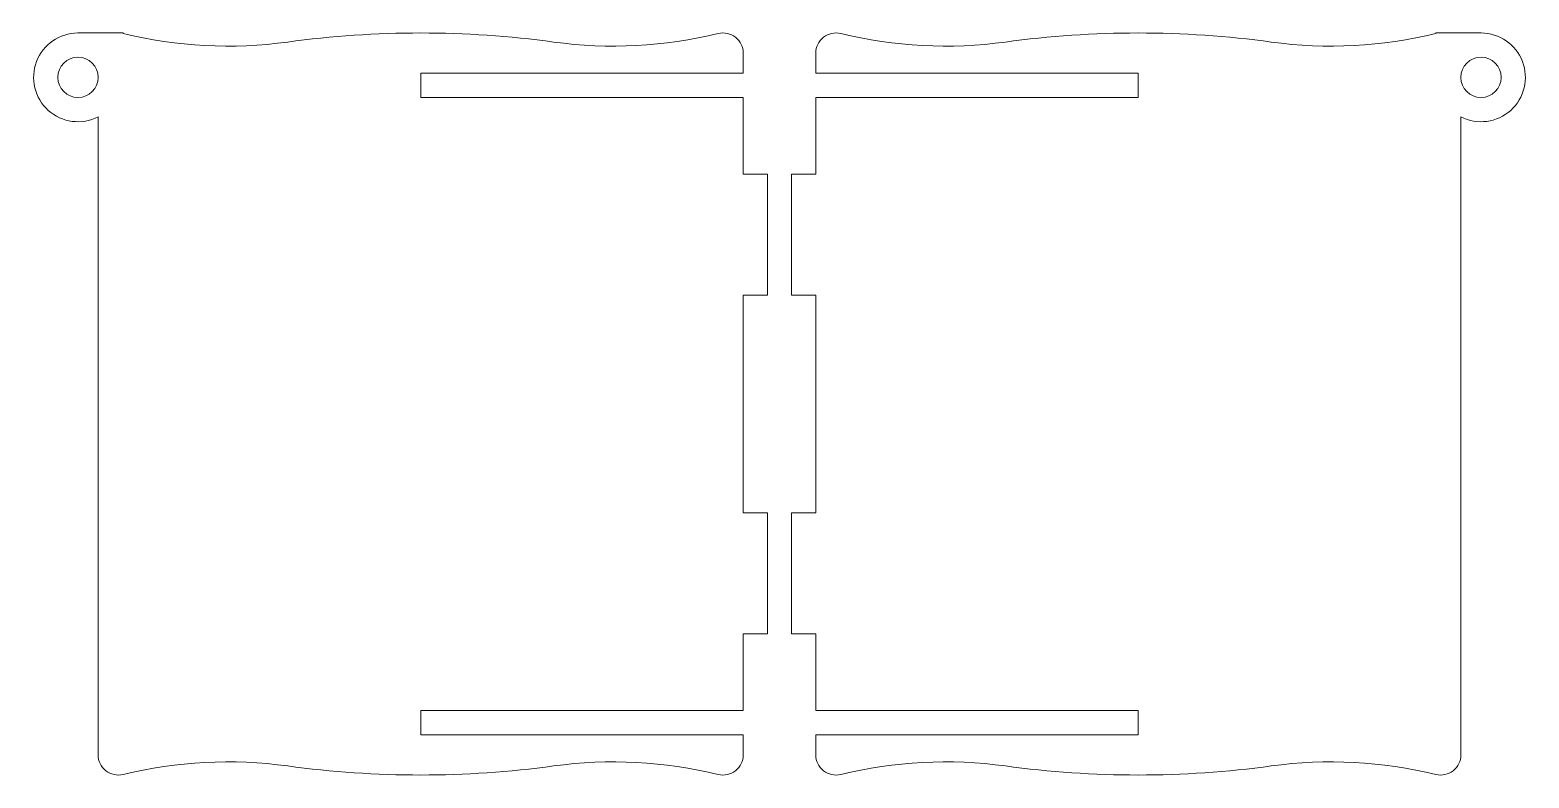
# Model space of a CAD drawing. Header units: millimetres. Extents: x -126 to 124, y -139 to 139.
# Drawn here: x -124 to 61.9, y -139.5 to -46.7 of the extents above; entities that cross this region are included whole.
import ezdxf

# ---------------------------------------------------------------- set-up
doc = ezdxf.new("R2010")
doc.units = ezdxf.units.MM
doc.header["$MEASUREMENT"] = 0
doc.layers.add('Layer 1', color=7, linetype='Continuous')

msp = doc.modelspace()

# ---------------------------------------------------------------- linework, layer by layer
at = {"layer": 'Layer 1', "color": 250, "lineweight": 20}
for points, knots in [([(-32.5761, -79.5968), (-32.5761, -79.5968), (-32.5761, -64.5968), (-32.5761, -64.5968), (-32.5761, -64.5968), (-32.5761, -64.5968), (-35.5761, -64.5968), (-35.5761, -64.5968), (-35.5761, -64.5968), (-35.5761, -64.5968), (-35.5761, -55.0968), (-35.5761, -55.0968), (-35.5761, -55.0968), (-35.5761, -55.0968), (-75.5761, -55.0968), (-75.5761, -55.0968), (-75.5761, -55.0968), (-75.5761, -55.0968), (-75.5761, -52.0968), (-75.5761, -52.0968), (-75.5761, -52.0968), (-75.5761, -52.0968), (-35.5761, -52.0968), (-35.5761, -52.0968), (-35.5761, -52.0968), (-35.5761, -52.0968), (-35.5761, -49.5968), (-35.5761, -49.5968), (-35.5761, -49.5968), (-35.5761, -48.8299), (-35.9281, -48.1054), (-36.531, -47.6314), (-36.531, -47.6314), (-37.1339, -47.1575), (-37.921, -46.9864), (-38.6662, -47.1674), (-38.6662, -47.1674), (-45.3466, -48.7901), (-52.272, -49.1461), (-59.0836, -48.2167), (-59.0836, -48.2167), (-70.0279, -46.7235), (-81.1242, -46.7235), (-92.0685, -48.2167), (-92.0685, -48.2167), (-98.8801, -49.1461), (-105.8055, -48.7901), (-112.4859, -47.1674), (-112.4859, -47.1674), (-112.4859, -47.1674), (-112.4859, -47.0968), (-112.4859, -47.0968), (-112.4859, -47.0968), (-112.4859, -47.0968), (-118.076, -47.0968), (-118.076, -47.0968), (-118.076, -47.0968), (-120.3535, -47.0968), (-122.3954, -48.5005), (-123.2111, -50.6268), (-123.2111, -50.6268), (-124.0268, -52.7532), (-123.4476, -55.1624), (-121.7545, -56.6856), (-121.7545, -56.6856), (-120.0614, -58.2089), (-117.6046, -58.531), (-115.576, -57.4958), (-115.576, -57.4958), (-115.576, -57.4958), (-115.576, -136.5967), (-115.576, -136.5967), (-115.576, -136.5967), (-115.576, -137.3636), (-115.224, -138.0881), (-114.6211, -138.5621), (-114.6211, -138.5621), (-114.0182, -139.036), (-113.2311, -139.2071), (-112.4859, -139.0261), (-112.4859, -139.0261), (-105.8055, -137.4034), (-98.8801, -137.0474), (-92.0685, -137.9768), (-92.0685, -137.9768), (-81.1242, -139.47), (-70.0279, -139.47), (-59.0836, -137.9768), (-59.0836, -137.9768), (-52.272, -137.0474), (-45.3466, -137.4034), (-38.6662, -139.0261), (-38.6662, -139.0261), (-37.921, -139.2071), (-37.1339, -139.036), (-36.531, -138.5621), (-36.531, -138.5621), (-35.9281, -138.0881), (-35.5761, -137.3636), (-35.5761, -136.5967), (-35.5761, -136.5967), (-35.5761, -136.5967), (-35.5761, -134.0967), (-35.5761, -134.0967), (-35.5761, -134.0967), (-35.5761, -134.0967), (-75.5761, -134.0967), (-75.5761, -134.0967), (-75.5761, -134.0967), (-75.5761, -134.0967), (-75.5761, -131.0967), (-75.5761, -131.0967), (-75.5761, -131.0967), (-75.5761, -131.0967), (-35.5761, -131.0967), (-35.5761, -131.0967), (-35.5761, -131.0967), (-35.5761, -131.0967), (-35.5761, -121.5967), (-35.5761, -121.5967), (-35.5761, -121.5967), (-35.5761, -121.5967), (-32.5761, -121.5967), (-32.5761, -121.5967), (-32.5761, -121.5967), (-32.5761, -121.5967), (-32.5761, -106.5967), (-32.5761, -106.5967), (-32.5761, -106.5967), (-32.5761, -106.5967), (-35.5761, -106.5967), (-35.5761, -106.5967), (-35.5761, -106.5967), (-35.5761, -106.5967), (-35.5761, -79.5968), (-35.5761, -79.5968), (-35.5761, -79.5968), (-35.5761, -79.5968), (-32.5761, -79.5968), (-32.5761, -79.5968)], [0, 0, 0, 0, 0.02777778, 0.02777778, 0.02777778, 0.02777778, 0.05555556, 0.05555556, 0.05555556, 0.05555556, 0.08333333, 0.08333333, 0.08333333, 0.08333333, 0.11111111, 0.11111111, 0.11111111, 0.11111111, 0.13888889, 0.13888889, 0.13888889, 0.13888889, 0.16666667, 0.16666667, 0.16666667, 0.16666667, 0.19444444, 0.19444444, 0.19444444, 0.19444444, 0.22222222, 0.22222222, 0.22222222, 0.22222222, 0.25, 0.25, 0.25, 0.25, 0.27777778, 0.27777778, 0.27777778, 0.27777778, 0.30555556, 0.30555556, 0.30555556, 0.30555556, 0.33333333, 0.33333333, 0.33333333, 0.33333333, 0.36111111, 0.36111111, 0.36111111, 0.36111111, 0.38888889, 0.38888889, 0.38888889, 0.38888889, 0.41666667, 0.41666667, 0.41666667, 0.41666667, 0.44444444, 0.44444444, 0.44444444, 0.44444444, 0.47222222, 0.47222222, 0.47222222, 0.47222222, 0.5, 0.5, 0.5, 0.5, 0.52777778, 0.52777778, 0.52777778, 0.52777778, 0.55555556, 0.55555556, 0.55555556, 0.55555556, 0.58333333, 0.58333333, 0.58333333, 0.58333333, 0.61111111, 0.61111111, 0.61111111, 0.61111111, 0.63888889, 0.63888889, 0.63888889, 0.63888889, 0.66666667, 0.66666667, 0.66666667, 0.66666667, 0.69444444, 0.69444444, 0.69444444, 0.69444444, 0.72222222, 0.72222222, 0.72222222, 0.72222222, 0.75, 0.75, 0.75, 0.75, 0.77777778, 0.77777778, 0.77777778, 0.77777778, 0.80555556, 0.80555556, 0.80555556, 0.80555556, 0.83333333, 0.83333333, 0.83333333, 0.83333333, 0.86111111, 0.86111111, 0.86111111, 0.86111111, 0.88888889, 0.88888889, 0.88888889, 0.88888889, 0.91666667, 0.91666667, 0.91666667, 0.91666667, 0.94444444, 0.94444444, 0.94444444, 0.94444444, 1, 1, 1, 1]), ([(-29.5761, -79.5968), (-29.5761, -79.5968), (-29.5761, -64.5968), (-29.5761, -64.5968), (-29.5761, -64.5968), (-29.5761, -64.5968), (-26.5761, -64.5968), (-26.5761, -64.5968), (-26.5761, -64.5968), (-26.5761, -64.5968), (-26.5761, -55.0968), (-26.5761, -55.0968), (-26.5761, -55.0968), (-26.5761, -55.0968), (13.4239, -55.0968), (13.4239, -55.0968), (13.4239, -55.0968), (13.4239, -55.0968), (13.4239, -52.0968), (13.4239, -52.0968), (13.4239, -52.0968), (13.4239, -52.0968), (-26.5761, -52.0968), (-26.5761, -52.0968), (-26.5761, -52.0968), (-26.5761, -52.0968), (-26.5761, -49.5968), (-26.5761, -49.5968), (-26.5761, -49.5968), (-26.5761, -48.8299), (-26.2241, -48.1054), (-25.6212, -47.6314), (-25.6212, -47.6314), (-25.0183, -47.1575), (-24.2312, -46.9864), (-23.486, -47.1674), (-23.486, -47.1674), (-16.8056, -48.7901), (-9.8802, -49.1461), (-3.0686, -48.2167), (-3.0686, -48.2167), (7.8757, -46.7235), (18.972, -46.7235), (29.9163, -48.2167), (29.9163, -48.2167), (36.7279, -49.1461), (43.6533, -48.7901), (50.3337, -47.1674), (50.3337, -47.1674), (50.3337, -47.1674), (50.3337, -47.0968), (50.3337, -47.0968), (50.3337, -47.0968), (50.3337, -47.0968), (55.9238, -47.0968), (55.9238, -47.0968), (55.9238, -47.0968), (58.2013, -47.0968), (60.2432, -48.5005), (61.0589, -50.6268), (61.0589, -50.6268), (61.8746, -52.7532), (61.2954, -55.1624), (59.6023, -56.6856), (59.6023, -56.6856), (57.9092, -58.2089), (55.4524, -58.531), (53.4238, -57.4958), (53.4238, -57.4958), (53.4238, -57.4958), (53.4238, -136.5967), (53.4238, -136.5967), (53.4238, -136.5967), (53.4238, -137.3636), (53.0718, -138.0881), (52.4689, -138.5621), (52.4689, -138.5621), (51.866, -139.036), (51.0789, -139.2071), (50.3337, -139.0261), (50.3337, -139.0261), (43.6533, -137.4034), (36.7279, -137.0474), (29.9163, -137.9768), (29.9163, -137.9768), (18.972, -139.47), (7.8757, -139.47), (-3.0686, -137.9768), (-3.0686, -137.9768), (-9.8802, -137.0474), (-16.8056, -137.4034), (-23.486, -139.0261), (-23.486, -139.0261), (-24.2312, -139.2071), (-25.0183, -139.036), (-25.6212, -138.5621), (-25.6212, -138.5621), (-26.2241, -138.0881), (-26.5761, -137.3636), (-26.5761, -136.5967), (-26.5761, -136.5967), (-26.5761, -136.5967), (-26.5761, -134.0967), (-26.5761, -134.0967), (-26.5761, -134.0967), (-26.5761, -134.0967), (13.4239, -134.0967), (13.4239, -134.0967), (13.4239, -134.0967), (13.4239, -134.0967), (13.4239, -131.0967), (13.4239, -131.0967), (13.4239, -131.0967), (13.4239, -131.0967), (-26.5761, -131.0967), (-26.5761, -131.0967), (-26.5761, -131.0967), (-26.5761, -131.0967), (-26.5761, -121.5967), (-26.5761, -121.5967), (-26.5761, -121.5967), (-26.5761, -121.5967), (-29.5761, -121.5967), (-29.5761, -121.5967), (-29.5761, -121.5967), (-29.5761, -121.5967), (-29.5761, -106.5967), (-29.5761, -106.5967), (-29.5761, -106.5967), (-29.5761, -106.5967), (-26.5761, -106.5967), (-26.5761, -106.5967), (-26.5761, -106.5967), (-26.5761, -106.5967), (-26.5761, -79.5968), (-26.5761, -79.5968), (-26.5761, -79.5968), (-26.5761, -79.5968), (-29.5761, -79.5968), (-29.5761, -79.5968)], [0, 0, 0, 0, 0.02777778, 0.02777778, 0.02777778, 0.02777778, 0.05555556, 0.05555556, 0.05555556, 0.05555556, 0.08333333, 0.08333333, 0.08333333, 0.08333333, 0.11111111, 0.11111111, 0.11111111, 0.11111111, 0.13888889, 0.13888889, 0.13888889, 0.13888889, 0.16666667, 0.16666667, 0.16666667, 0.16666667, 0.19444444, 0.19444444, 0.19444444, 0.19444444, 0.22222222, 0.22222222, 0.22222222, 0.22222222, 0.25, 0.25, 0.25, 0.25, 0.27777778, 0.27777778, 0.27777778, 0.27777778, 0.30555556, 0.30555556, 0.30555556, 0.30555556, 0.33333333, 0.33333333, 0.33333333, 0.33333333, 0.36111111, 0.36111111, 0.36111111, 0.36111111, 0.38888889, 0.38888889, 0.38888889, 0.38888889, 0.41666667, 0.41666667, 0.41666667, 0.41666667, 0.44444444, 0.44444444, 0.44444444, 0.44444444, 0.47222222, 0.47222222, 0.47222222, 0.47222222, 0.5, 0.5, 0.5, 0.5, 0.52777778, 0.52777778, 0.52777778, 0.52777778, 0.55555556, 0.55555556, 0.55555556, 0.55555556, 0.58333333, 0.58333333, 0.58333333, 0.58333333, 0.61111111, 0.61111111, 0.61111111, 0.61111111, 0.63888889, 0.63888889, 0.63888889, 0.63888889, 0.66666667, 0.66666667, 0.66666667, 0.66666667, 0.69444444, 0.69444444, 0.69444444, 0.69444444, 0.72222222, 0.72222222, 0.72222222, 0.72222222, 0.75, 0.75, 0.75, 0.75, 0.77777778, 0.77777778, 0.77777778, 0.77777778, 0.80555556, 0.80555556, 0.80555556, 0.80555556, 0.83333333, 0.83333333, 0.83333333, 0.83333333, 0.86111111, 0.86111111, 0.86111111, 0.86111111, 0.88888889, 0.88888889, 0.88888889, 0.88888889, 0.91666667, 0.91666667, 0.91666667, 0.91666667, 0.94444444, 0.94444444, 0.94444444, 0.94444444, 1, 1, 1, 1]), ([(-118.076, -55.0968), (-119.4567, -55.0968), (-120.576, -53.9775), (-120.576, -52.5968), (-120.576, -52.5968), (-120.576, -51.2161), (-119.4567, -50.0968), (-118.076, -50.0968), (-118.076, -50.0968), (-116.6953, -50.0968), (-115.576, -51.2161), (-115.576, -52.5968), (-115.576, -52.5968), (-115.576, -53.9775), (-116.6953, -55.0968), (-118.076, -55.0968)], [0, 0, 0, 0, 0.2, 0.2, 0.2, 0.2, 0.4, 0.4, 0.4, 0.4, 0.6, 0.6, 0.6, 0.6, 1, 1, 1, 1]), ([(55.9238, -55.0968), (57.3045, -55.0968), (58.4238, -53.9775), (58.4238, -52.5968), (58.4238, -52.5968), (58.4238, -51.2161), (57.3045, -50.0968), (55.9238, -50.0968), (55.9238, -50.0968), (54.5431, -50.0968), (53.4238, -51.2161), (53.4238, -52.5968), (53.4238, -52.5968), (53.4238, -53.9775), (54.5431, -55.0968), (55.9238, -55.0968)], [0, 0, 0, 0, 0.2, 0.2, 0.2, 0.2, 0.4, 0.4, 0.4, 0.4, 0.6, 0.6, 0.6, 0.6, 1, 1, 1, 1])]:
    msp.add_open_spline(points, degree=3, knots=knots, dxfattribs=at)

doc.saveas('drawing.dxf')
